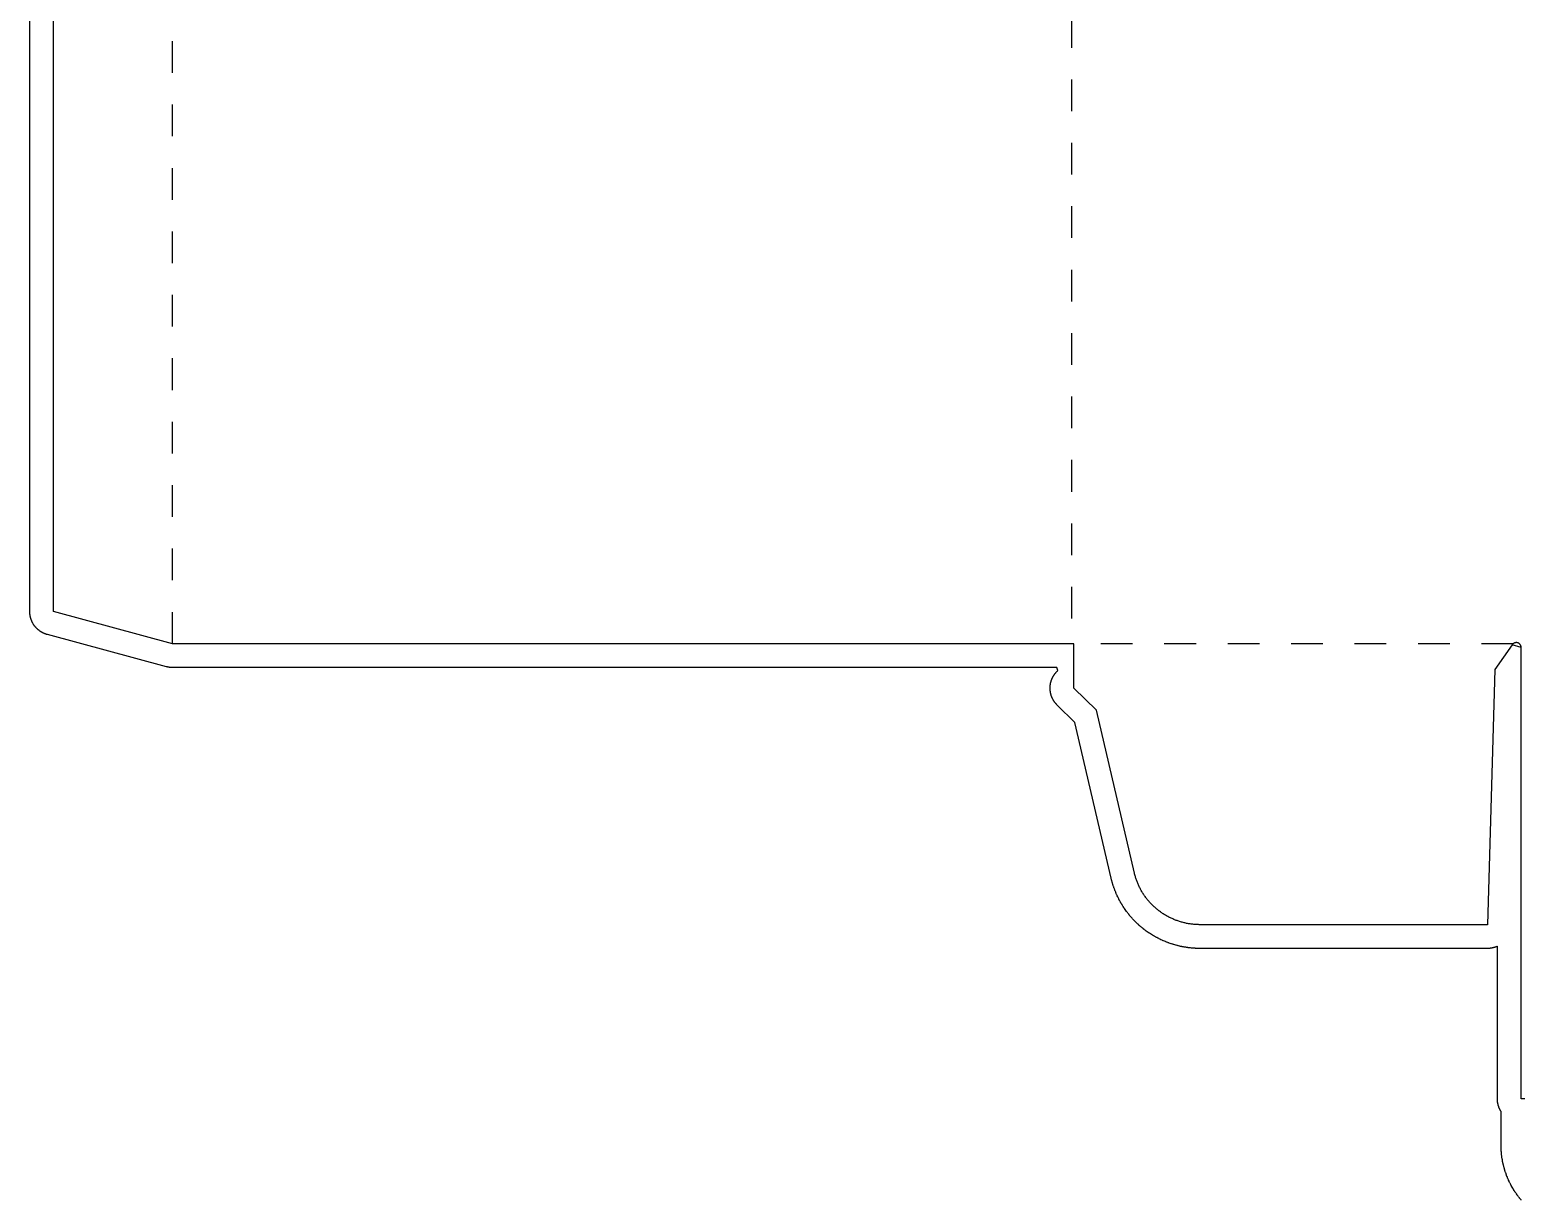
# Model space of a CAD drawing. Extents: x -9 to 1073, y -897 to 0.
# Drawn here: x -9 to 555, y -886 to -443 of the extents above; entities that cross this region are included whole.
import ezdxf

# ---------------------------------------------------------------- set-up
doc = ezdxf.new("R2010")
doc.units = 0
doc.linetypes.add('DASHED', pattern=[24, 12, -12])
for name, color, linetype in [('BLEED', 3, 'CONTINUOUS'), ('CREASE', 5, 'DASHED'), ('CUT', 1, 'CONTINUOUS')]:
    doc.layers.add(name, color=color, linetype=linetype)

msp = doc.modelspace()

# ---------------------------------------------------------------- linework, layer by layer
at = {"layer": 'BLEED'}
for p, q in [((-9, -662.989), (-9, -235.1686)), ((-8.9986, -663.1402), (-9, -662.989)), ((-8.9964, -663.2539), (-8.9986, -663.1402)), ((-8.9921, -663.3677), (-8.9964, -663.2539)), ((-8.9863, -663.4814), (-8.9921, -663.3677)), ((-8.9798, -663.5952), (-8.9863, -663.4814)), ((-8.9712, -663.709), (-8.9798, -663.5952)), ((-8.9611, -663.822), (-8.9712, -663.709)), ((-8.9503, -663.9358), (-8.9611, -663.822)), ((-8.9374, -664.0488), (-8.9503, -663.9358)), ((-8.923, -664.1618), (-8.9374, -664.0488)), ((-8.9078, -664.2742), (-8.923, -664.1618)), ((-8.8906, -664.3872), (-8.9078, -664.2742)), ((-8.8726, -664.4995), (-8.8906, -664.3872)), ((-8.8524, -664.6111), (-8.8726, -664.4995)), ((-8.8315, -664.7234), (-8.8524, -664.6111)), ((-8.8085, -664.835), (-8.8315, -664.7234)), ((-8.7847, -664.9459), (-8.8085, -664.835)), ((-8.7595, -665.0568), (-8.7847, -664.9459)), ((-8.7322, -665.1677), (-8.7595, -665.0568)), ((-8.7041, -665.2778), (-8.7322, -665.1677)), ((-8.6746, -665.388), (-8.7041, -665.2778)), ((-8.6436, -665.4974), (-8.6746, -665.388)), ((-8.6112, -665.6062), (-8.6436, -665.4974)), ((-8.5774, -665.7149), (-8.6112, -665.6062)), ((-8.5421, -665.8236), (-8.5774, -665.7149)), ((-8.5054, -665.9309), (-8.5421, -665.8236)), ((-8.4679, -666.0389), (-8.5054, -665.9309)), ((-8.4283, -666.1454), (-8.4679, -666.0389)), ((-8.388, -666.252), (-8.4283, -666.1454)), ((-8.3455, -666.3578), (-8.388, -666.252)), ((-8.3023, -666.463), (-8.3455, -666.3578)), ((-8.2577, -666.5674), (-8.3023, -666.463)), ((-8.2123, -666.6718), (-8.2577, -666.5674)), ((-8.1648, -666.7754), (-8.2123, -666.6718)), ((-8.1158, -666.8784), (-8.1648, -666.7754)), ((-8.0662, -666.9806), (-8.1158, -666.8784)), ((-8.015, -667.0822), (-8.0662, -666.9806)), ((-7.9625, -667.1837), (-8.015, -667.0822)), ((-7.9092, -667.2838), (-7.9625, -667.1837)), ((-7.8545, -667.3838), (-7.9092, -667.2838)), ((-7.7407, -667.5811), (-7.8545, -667.3838)), ((-7.6817, -667.6783), (-7.7407, -667.5811)), ((-7.6219, -667.7755), (-7.6817, -667.6783)), ((-7.5607, -667.8713), (-7.6219, -667.7755)), ((-7.4981, -667.9663), (-7.5607, -667.8713)), ((-7.4347, -668.0606), (-7.4981, -667.9663)), ((-7.3699, -668.1542), (-7.4347, -668.0606)), ((-7.3044, -668.2471), (-7.3699, -668.1542)), ((-7.2367, -668.3393), (-7.3044, -668.2471)), ((-7.169, -668.4307), (-7.2367, -668.3393)), ((-7.0992, -668.5207), (-7.169, -668.4307)), ((-7.0286, -668.61), (-7.0992, -668.5207)), ((-6.9574, -668.6986), (-7.0286, -668.61)), ((-6.8846, -668.7857), (-6.9574, -668.6986)), ((-6.8105, -668.8728), (-6.8846, -668.7857)), ((-6.7356, -668.9585), (-6.8105, -668.8728)), ((-6.6593, -669.0427), (-6.7356, -668.9585)), ((-6.5822, -669.127), (-6.6593, -669.0427)), ((-6.5045, -669.2098), (-6.5822, -669.127)), ((-6.4253, -669.2911), (-6.5045, -669.2098)), ((-6.3446, -669.3718), (-6.4253, -669.2911)), ((-6.2633, -669.4517), (-6.3446, -669.3718)), ((-6.1812, -669.5302), (-6.2633, -669.4517)), ((-6.0977, -669.6079), (-6.1812, -669.5302)), ((-6.0142, -669.685), (-6.0977, -669.6079)), ((-5.9285, -669.7606), (-6.0142, -669.685)), ((-5.8428, -669.8347), (-5.9285, -669.7606)), ((-5.7557, -669.9082), (-5.8428, -669.8347)), ((-5.6678, -669.9802), (-5.7557, -669.9082)), ((-5.5786, -670.0514), (-5.6678, -669.9802)), ((-5.4886, -670.1213), (-5.5786, -670.0514)), ((-5.3978, -670.1904), (-5.4886, -670.1213)), ((-5.3064, -670.2581), (-5.3978, -670.1904)), ((-5.2142, -670.3243), (-5.3064, -670.2581)), ((-5.1214, -670.3898), (-5.2142, -670.3243)), ((-5.027, -670.4539), (-5.1214, -670.3898)), ((-4.932, -670.5173), (-5.027, -670.4539)), ((-4.8362, -670.5792), (-4.932, -670.5173)), ((-4.7405, -670.6397), (-4.8362, -670.5792)), ((-4.6433, -670.6987), (-4.7405, -670.6397)), ((-4.5454, -670.757), (-4.6433, -670.6987)), ((-4.4467, -670.8139), (-4.5454, -670.757)), ((-4.3474, -670.8694), (-4.4467, -670.8139)), ((-4.2473, -670.9241), (-4.3474, -670.8694)), ((-4.1465, -670.9766), (-4.2473, -670.9241)), ((-4.045, -671.0285), (-4.1465, -670.9766)), ((-3.9434, -671.0789), (-4.045, -671.0285)), ((-3.8405, -671.1286), (-3.9434, -671.0789)), ((-3.7375, -671.1761), (-3.8405, -671.1286)), ((-3.6331, -671.2229), (-3.7375, -671.1761)), ((-3.5287, -671.2682), (-3.6331, -671.2229)), ((-3.4236, -671.3122), (-3.5287, -671.2682)), ((-3.3185, -671.3546), (-3.4236, -671.3122)), ((-3.2119, -671.3964), (-3.3185, -671.3546)), ((-3.1054, -671.436), (-3.2119, -671.3964)), ((-2.9988, -671.4749), (-3.1054, -671.436)), ((-2.8908, -671.5123), (-2.9988, -671.4749)), ((-2.7828, -671.5476), (-2.8908, -671.5123)), ((-2.6748, -671.5822), (-2.7828, -671.5476)), ((-2.5654, -671.6153), (-2.6748, -671.5822)), ((-2.4559, -671.647), (-2.5654, -671.6153)), ((-2.3465, -671.6779), (-2.4559, -671.647)), ((42.6535, -683.8308), (-2.3465, -671.6779)), ((42.7471, -683.8553), (42.6535, -683.8308)), ((42.858, -683.8834), (42.7471, -683.8553)), ((42.9682, -683.9093), (42.858, -683.8834)), ((43.0798, -683.9345), (42.9682, -683.9093)), ((43.1906, -683.9582), (43.0798, -683.9345)), ((43.3022, -683.9806), (43.1906, -683.9582)), ((43.4146, -684.0014), (43.3022, -683.9806)), ((43.5269, -684.0202), (43.4146, -684.0014)), ((43.6392, -684.0382), (43.5269, -684.0202)), ((43.7515, -684.0547), (43.6392, -684.0382)), ((43.8646, -684.0698), (43.7515, -684.0547)), ((43.9776, -684.0835), (43.8646, -684.0698)), ((44.0906, -684.0958), (43.9776, -684.0835)), ((44.2044, -684.1066), (44.0906, -684.0958)), ((44.3174, -684.1159), (44.2044, -684.1066)), ((44.4312, -684.1238), (44.3174, -684.1159)), ((44.545, -684.1303), (44.4312, -684.1238)), ((44.6587, -684.1354), (44.545, -684.1303)), ((44.7725, -684.139), (44.6587, -684.1354)), ((44.8862, -684.1411), (44.7725, -684.139)), ((45, -684.1418), (44.8862, -684.1411)), ((379.548, -684.1418), (45, -684.1418)), ((377.7077, -688.446), (377.7523, -688.3409)), ((377.7523, -688.3409), (377.7984, -688.2372)), ((377.7984, -688.2372), (377.8459, -688.1335)), ((377.8459, -688.1335), (377.8942, -688.0306)), ((377.8942, -688.0306), (377.9446, -687.9283)), ((377.9446, -687.9283), (377.9957, -687.8268)), ((377.9957, -687.8268), (378.0482, -687.7253)), ((378.0482, -687.7253), (378.1015, -687.6252)), ((378.1015, -687.6252), (378.157, -687.5251)), ((378.157, -687.5251), (378.2131, -687.4265)), ((378.2131, -687.4265), (378.2707, -687.3286)), ((378.2707, -687.3286), (378.3298, -687.2306)), ((378.3298, -687.2306), (378.3895, -687.1342)), ((378.3895, -687.1342), (378.4507, -687.0377)), ((378.4507, -687.0377), (378.5134, -686.9426)), ((378.5134, -686.9426), (378.5767, -686.8483)), ((378.5767, -686.8483), (378.6415, -686.7547)), ((378.6415, -686.7547), (378.7078, -686.6618)), ((378.7078, -686.6618), (378.7747, -686.5704)), ((378.7747, -686.5704), (378.8431, -686.479)), ((378.8431, -686.479), (378.9122, -686.389)), ((378.9122, -686.389), (378.9828, -686.2997)), ((378.9828, -686.2997), (379.0548, -686.2111)), ((379.0548, -686.2111), (379.1275, -686.124)), ((379.1275, -686.124), (379.2017, -686.0369)), ((379.2017, -686.0369), (379.2766, -685.9512)), ((379.2766, -685.9512), (379.3529, -685.867)), ((379.3529, -685.867), (379.4299, -685.7834)), ((379.4299, -685.7834), (379.5084, -685.7006)), ((379.5084, -685.7006), (379.5876, -685.6186)), ((379.9339, -685.2845), (379.548, -684.1418)), ((379.5876, -685.6186), (379.6675, -685.5379)), ((379.6675, -685.5379), (379.7489, -685.458)), ((379.7489, -685.458), (379.8317, -685.3795)), ((379.8317, -685.3795), (379.9145, -685.3018)), ((379.9145, -685.3018), (379.9339, -685.2845)), ((377.0078, -691.8818), (377.0093, -691.7681)), ((377.0078, -691.9956), (377.0078, -691.8818)), ((377.01, -692.1094), (377.0078, -691.9956)), ((377.0093, -691.7681), (377.0122, -691.6543)), ((377.0129, -692.2231), (377.01, -692.1094)), ((377.0122, -691.6543), (377.0158, -691.5406)), ((377.0172, -692.3369), (377.0129, -692.2231)), ((377.0158, -691.5406), (377.0215, -691.4268)), ((377.023, -692.4506), (377.0172, -692.3369)), ((377.0215, -691.4268), (377.0287, -691.313)), ((377.0302, -692.5644), (377.023, -692.4506)), ((377.0287, -691.313), (377.0374, -691.1993)), ((377.0395, -692.6774), (377.0302, -692.5644)), ((377.0374, -691.1993), (377.0474, -691.0862)), ((377.0496, -692.7912), (377.0395, -692.6774)), ((377.0474, -691.0862), (377.0582, -690.9725)), ((377.0611, -692.9042), (377.0496, -692.7912)), ((377.0582, -690.9725), (377.0712, -690.8594)), ((377.0741, -693.0173), (377.0611, -692.9042)), ((377.0712, -690.8594), (377.0856, -690.7464)), ((377.0885, -693.1303), (377.0741, -693.0173)), ((377.0856, -690.7464), (377.1007, -690.6341)), ((377.105, -693.2434), (377.0885, -693.1303)), ((377.1007, -690.6341), (377.118, -690.521)), ((377.1223, -693.3557), (377.105, -693.2434)), ((377.118, -690.521), (377.1367, -690.4087)), ((377.141, -693.468), (377.1223, -693.3557)), ((377.1367, -690.4087), (377.1562, -690.2971)), ((377.1612, -693.5796), (377.141, -693.468)), ((377.1562, -690.2971), (377.1778, -690.1848)), ((377.1828, -693.6919), (377.1612, -693.5796)), ((377.1778, -690.1848), (377.2008, -690.0739)), ((377.2058, -693.8028), (377.1828, -693.6919)), ((377.2008, -690.0739), (377.2246, -689.9623)), ((377.2303, -693.9144), (377.2058, -693.8028)), ((377.2246, -689.9623), (377.2505, -689.8514)), ((377.2562, -694.0253), (377.2303, -693.9144)), ((377.2505, -689.8514), (377.2771, -689.7406)), ((377.2771, -689.7406), (377.3052, -689.6304)), ((377.3052, -689.6304), (377.3354, -689.521)), ((377.3354, -689.521), (377.3664, -689.4108)), ((377.3664, -689.4108), (377.3988, -689.3021)), ((377.3988, -689.3021), (377.4326, -689.1934)), ((377.4326, -689.1934), (377.4679, -689.0854)), ((377.4679, -689.0854), (377.5046, -688.9774)), ((377.5046, -688.9774), (377.5428, -688.8701)), ((377.5428, -688.8701), (377.5817, -688.7628)), ((377.5817, -688.7628), (377.6227, -688.657)), ((377.6227, -688.657), (377.6645, -688.5511)), ((377.6645, -688.5511), (377.7077, -688.446)), ((377.2836, -694.1354), (377.2562, -694.0253)), ((377.3124, -694.2456), (377.2836, -694.1354)), ((377.3419, -694.3558), (377.3124, -694.2456)), ((377.3736, -694.4652), (377.3419, -694.3558)), ((377.406, -694.5739), (377.3736, -694.4652)), ((377.4406, -694.6826), (377.406, -694.5739)), ((377.4758, -694.7906), (377.4406, -694.6826)), ((377.5133, -694.8986), (377.4758, -694.7906)), ((377.5514, -695.0059), (377.5133, -694.8986)), ((377.591, -695.1125), (377.5514, -695.0059)), ((377.6321, -695.219), (377.591, -695.1125)), ((377.6746, -695.3242), (377.6321, -695.219)), ((377.7178, -695.4293), (377.6746, -695.3242)), ((377.7631, -695.5344), (377.7178, -695.4293)), ((377.8092, -695.6381), (377.7631, -695.5344)), ((377.8567, -695.7418), (377.8092, -695.6381)), ((377.9057, -695.844), (377.8567, -695.7418)), ((377.9561, -695.9462), (377.9057, -695.844)), ((378.0072, -696.0478), (377.9561, -695.9462)), ((378.0605, -696.1486), (378.0072, -696.0478)), ((378.1145, -696.2494), (378.0605, -696.1486)), ((378.1692, -696.3487), (378.1145, -696.2494)), ((378.2261, -696.4474), (378.1692, -696.3487)), ((378.2837, -696.5453), (378.2261, -696.4474)), ((378.3427, -696.6425), (378.2837, -696.5453)), ((378.4032, -696.7397), (378.3427, -696.6425)), ((378.4644, -696.8354), (378.4032, -696.7397)), ((378.5278, -696.9305), (378.4644, -696.8354)), ((378.5911, -697.0241), (378.5278, -696.9305)), ((378.6566, -697.1177), (378.5911, -697.0241)), ((378.7229, -697.2106), (378.6566, -697.1177)), ((378.7898, -697.302), (378.7229, -697.2106)), ((378.859, -697.3927), (378.7898, -697.302)), ((378.9281, -697.4827), (378.859, -697.3927)), ((378.9994, -697.572), (378.9281, -697.4827)), ((379.0714, -697.6606), (378.9994, -697.572)), ((379.1441, -697.7477), (379.0714, -697.6606)), ((379.2182, -697.8341), (379.1441, -697.7477)), ((379.2938, -697.919), (379.2182, -697.8341)), ((379.3702, -698.004), (379.2938, -697.919)), ((379.4479, -698.0875), (379.3702, -698.004)), ((379.5257, -698.1696), (379.4479, -698.0875)), ((379.6056, -698.251), (379.5257, -698.1696)), ((379.6862, -698.3316), (379.6056, -698.251)), ((386.3405, -704.8987), (379.6862, -698.3316)), ((400.1407, -763.8854), (386.3405, -704.8987)), ((400.1494, -763.9236), (400.1407, -763.8854)), ((400.1753, -764.0345), (400.1494, -763.9236)), ((400.2545, -764.3635), (400.1753, -764.0345)), ((400.2883, -764.4989), (400.2545, -764.3635)), ((400.3726, -764.8265), (400.2883, -764.4989)), ((400.397, -764.9208), (400.3726, -764.8265)), ((400.4849, -765.2477), (400.397, -764.9208)), ((400.5209, -765.3766), (400.4849, -765.2477)), ((400.6138, -765.7027), (400.5209, -765.3766)), ((400.6476, -765.8194), (400.6138, -765.7027)), ((400.7448, -766.1441), (400.6476, -765.8194)), ((400.7822, -766.265), (400.7448, -766.1441)), ((400.8838, -766.5876), (400.7822, -766.265)), ((400.919, -766.697), (400.8838, -766.5876)), ((401.0249, -767.0189), (400.919, -766.697)), ((401.063, -767.1334), (401.0249, -767.0189)), ((401.1732, -767.4538), (401.063, -767.1334)), ((401.2193, -767.5848), (401.1732, -767.4538)), ((401.3345, -767.9038), (401.2193, -767.5848)), ((401.3705, -768.0002), (401.3345, -767.9038)), ((401.4893, -768.3178), (401.3705, -768.0002)), ((401.5346, -768.4373), (401.4893, -768.3178)), ((401.6578, -768.7526), (401.5346, -768.4373)), ((401.7089, -768.8815), (401.6578, -768.7526)), ((401.837, -769.1954), (401.7089, -768.8815)), ((401.8766, -769.2905), (401.837, -769.1954)), ((402.0084, -769.603), (401.8766, -769.2905)), ((402.0588, -769.7203), (402.0084, -769.603)), ((402.1949, -770.0306), (402.0588, -769.7203)), ((402.2438, -770.1408), (402.1949, -770.0306)), ((402.3842, -770.4497), (402.2438, -770.1408)), ((402.4382, -770.5656), (402.3842, -770.4497)), ((402.583, -770.8723), (402.4382, -770.5656)), ((402.6276, -770.9652), (402.583, -770.8723)), ((402.7759, -771.2705), (402.6276, -770.9652)), ((402.8364, -771.3929), (402.7759, -771.2705)), ((402.989, -771.6953), (402.8364, -771.3929)), ((403.0438, -771.8011), (402.989, -771.6953)), ((403.2007, -772.1021), (403.0438, -771.8011)), ((403.2605, -772.2151), (403.2007, -772.1021)), ((403.4218, -772.5139), (403.2605, -772.2151)), ((403.475, -772.6118), (403.4218, -772.5139)), ((403.6399, -772.9085), (403.475, -772.6118)), ((403.7076, -773.028), (403.6399, -772.9085)), ((403.8768, -773.3218), (403.7076, -773.028)), ((403.9366, -773.424), (403.8768, -773.3218)), ((404.1101, -773.7163), (403.9366, -773.424)), ((404.1727, -773.82), (404.1101, -773.7163)), ((404.3498, -774.1094), (404.1727, -773.82)), ((404.4031, -774.1951), (404.3498, -774.1094)), ((404.5838, -774.4831), (404.4031, -774.1951)), ((404.663, -774.6077), (404.5838, -774.4831)), ((404.8481, -774.8921), (404.663, -774.6077)), ((404.9035, -774.9763), (404.8481, -774.8921)), ((405.0922, -775.2593), (404.9035, -774.9763)), ((405.167, -775.3687), (405.0922, -775.2593)), ((405.3593, -775.6481), (405.167, -775.3687)), ((405.4255, -775.7431), (405.3593, -775.6481)), ((405.6221, -776.021), (405.4255, -775.7431)), ((405.6991, -776.129), (405.6221, -776.021)), ((405.8993, -776.4034), (405.6991, -776.129)), ((405.9655, -776.4926), (405.8993, -776.4034)), ((406.1693, -776.7648), (405.9655, -776.4926)), ((406.2521, -776.8735), (406.1693, -776.7648)), ((406.4602, -777.1428), (406.2521, -776.8735)), ((406.5264, -777.227), (406.4602, -777.1428)), ((406.7374, -777.4934), (406.5264, -777.227)), ((406.8137, -777.5885), (406.7374, -777.4934)), ((407.0282, -777.852), (406.8137, -777.5885)), ((407.1074, -777.9485), (407.0282, -777.852)), ((407.3263, -778.2098), (407.1074, -777.9485)), ((407.4034, -778.3006), (407.3263, -778.2098)), ((407.6251, -778.5583), (407.4034, -778.3006)), ((407.7058, -778.6505), (407.6251, -778.5583)), ((407.9311, -778.9054), (407.7058, -778.6505)), ((408.0118, -778.9961), (407.9311, -778.9054)), ((408.2407, -779.2481), (408.0118, -778.9961)), ((408.3142, -779.3273), (408.2407, -779.2481)), ((408.546, -779.5764), (408.3142, -779.3273)), ((408.6475, -779.6837), (408.546, -779.5764)), ((408.8837, -779.9292), (408.6475, -779.6837)), ((408.9492, -779.9969), (408.8837, -779.9292)), ((409.1875, -780.2395), (408.9492, -779.9969)), ((409.2919, -780.3446), (409.1875, -780.2395)), ((409.5346, -780.5837), (409.2919, -780.3446)), ((409.6123, -780.6586), (409.5346, -780.5837)), ((409.8578, -780.8947), (409.6123, -780.6586)), ((409.9356, -780.9689), (409.8578, -780.8947)), ((410.184, -781.2022), (409.9356, -780.9689)), ((410.2826, -781.2929), (410.184, -781.2022)), ((410.5346, -781.5226), (410.2826, -781.2929)), ((410.6246, -781.6039), (410.5346, -781.5226)), ((410.8795, -781.83), (410.6246, -781.6039)), ((410.9602, -781.9013), (410.8795, -781.83)), ((411.2179, -782.1245), (410.9602, -781.9013)), ((411.331, -782.2202), (411.2179, -782.1245)), ((411.5923, -782.4391), (411.331, -782.2202)), ((411.6658, -782.4996), (411.5923, -782.4391)), ((411.9293, -782.7156), (411.6658, -782.4996)), ((412.033, -782.7998), (411.9293, -782.7156)), ((412.3001, -783.0122), (412.033, -782.7998)), ((412.3958, -783.0871), (412.3001, -783.0122)), ((412.6658, -783.2959), (412.3958, -783.0871)), ((412.7537, -783.3629), (412.6658, -783.2959)), ((413.0258, -783.5681), (412.7537, -783.3629)), ((413.1324, -783.6473), (413.0258, -783.5681)), ((413.4082, -783.8489), (413.1324, -783.6473)), ((413.4974, -783.9137), (413.4082, -783.8489)), ((413.7754, -784.1117), (413.4974, -783.9137)), ((413.8747, -784.1808), (413.7754, -784.1117)), ((414.1555, -784.3752), (413.8747, -784.1808)), ((414.247, -784.4378), (414.1555, -784.3752)), ((414.5299, -784.6286), (414.247, -784.4378)), ((414.6523, -784.71), (414.5299, -784.6286)), ((414.9389, -784.8965), (414.6523, -784.71)), ((415.0231, -784.9505), (414.9389, -784.8965)), ((415.3111, -785.1334), (415.0231, -784.9505)), ((415.4134, -785.1974), (415.3111, -785.1334)), ((415.7042, -785.3767), (415.4134, -785.1974)), ((415.8216, -785.448), (415.7042, -785.3767)), ((416.1154, -785.623), (415.8216, -785.448)), ((416.2025, -785.6741), (416.1154, -785.623)), ((416.4977, -785.8454), (416.2025, -785.6741)), ((416.6158, -785.9131), (416.4977, -785.8454)), ((416.9138, -786.0802), (416.6158, -785.9131)), ((417.011, -786.1334), (416.9138, -786.0802)), ((417.3113, -786.2969), (417.011, -786.1334)), ((417.4085, -786.3487), (417.3113, -786.2969)), ((417.7109, -786.5086), (417.4085, -786.3487)), ((417.8383, -786.5748), (417.7109, -786.5086)), ((418.1429, -786.7296), (417.8383, -786.5748)), ((418.2415, -786.7793), (418.1429, -786.7296)), ((418.5482, -786.9305), (418.2415, -786.7793)), ((418.6476, -786.978), (418.5482, -786.9305)), ((418.9565, -787.1256), (418.6476, -786.978)), ((419.0638, -787.1767), (418.9565, -787.1256)), ((419.3741, -787.32), (419.0638, -787.1767)), ((419.49, -787.3726), (419.3741, -787.32)), ((419.8025, -787.5115), (419.49, -787.3726)), ((419.9184, -787.5619), (419.8025, -787.5115)), ((420.233, -787.6966), (419.9184, -787.5619)), ((420.3274, -787.7362), (420.233, -787.6966)), ((420.6434, -787.8672), (420.3274, -787.7362)), ((420.7766, -787.9212), (420.6434, -787.8672)), ((421.0949, -788.0472), (420.7766, -787.9212)), ((421.1899, -788.0846), (421.0949, -788.0472)), ((421.5096, -788.207), (421.1899, -788.0846)), ((421.6219, -788.2488), (421.5096, -788.207)), ((421.943, -788.3669), (421.6219, -788.2488)), ((422.0618, -788.4094), (421.943, -788.3669)), ((422.3851, -788.5231), (422.0618, -788.4094)), ((422.4924, -788.5606), (422.3851, -788.5231)), ((422.8164, -788.67), (422.4924, -788.5606)), ((422.9359, -788.7089), (422.8164, -788.67)), ((423.2621, -788.814), (422.9359, -788.7089)), ((423.3931, -788.8558), (423.2621, -788.814)), ((423.7207, -788.9558), (423.3931, -788.8558)), ((423.8129, -788.9832), (423.7207, -788.9558)), ((424.1412, -789.0797), (423.8129, -788.9832)), ((424.2557, -789.1128), (424.1412, -789.0797)), ((424.5854, -789.205), (424.2557, -789.1128)), ((424.7014, -789.2359), (424.5854, -789.205)), ((425.0326, -789.3238), (424.7014, -789.2359)), ((425.1478, -789.354), (425.0326, -789.3238)), ((425.4804, -789.4375), (425.1478, -789.354)), ((425.61, -789.4685), (425.4804, -789.4375)), ((425.9434, -789.547), (425.61, -789.4685)), ((426.055, -789.5729), (425.9434, -789.547)), ((426.389, -789.647), (426.055, -789.5729)), ((426.4877, -789.6679), (426.389, -789.647)), ((426.8232, -789.7385), (426.4877, -789.6679)), ((426.9535, -789.7651), (426.8232, -789.7385)), ((427.2898, -789.8306), (426.9535, -789.7651)), ((427.4244, -789.8558), (427.2898, -789.8306)), ((427.7621, -789.9163), (427.4244, -789.8558)), ((427.8542, -789.9322), (427.7621, -789.9163)), ((545.4799, -789.9264), (545.3719, -789.9638)), ((545.5872, -789.8882), (545.4799, -789.9264)), ((545.6938, -789.8479), (545.5872, -789.8882)), ((545.7996, -789.8069), (545.6938, -789.8479)), ((545.9054, -789.7644), (545.7996, -789.8069)), ((546.0098, -789.7205), (545.9054, -789.7644)), ((546.1142, -789.6751), (546.0098, -789.7205)), ((546.2186, -789.6283), (546.1142, -789.6751)), ((546.2359, -789.6204), (546.2186, -789.6283)), ((546.2359, -847.3464), (546.2359, -789.6204)), ((428.1919, -789.989), (427.8542, -789.9322)), ((428.3266, -790.0106), (428.1919, -789.989)), ((428.6657, -790.0625), (428.3266, -790.0106)), ((428.7766, -790.079), (428.6657, -790.0625)), ((429.1157, -790.1266), (428.7766, -790.079)), ((429.2323, -790.1424), (429.1157, -790.1266)), ((429.5729, -790.1856), (429.2323, -790.1424)), ((429.6845, -790.1986), (429.5729, -790.1856)), ((430.025, -790.2374), (429.6845, -790.1986)), ((430.1561, -790.2518), (430.025, -790.2374)), ((430.4966, -790.2857), (430.1561, -790.2518)), ((430.6126, -790.2965), (430.4966, -790.2857)), ((430.9546, -790.326), (430.6126, -790.2965)), ((431.0669, -790.3346), (430.9546, -790.326)), ((431.4089, -790.3598), (431.0669, -790.3346)), ((431.5406, -790.3685), (431.4089, -790.3598)), ((431.8826, -790.3886), (431.5406, -790.3685)), ((431.9971, -790.3951), (431.8826, -790.3886)), ((432.3398, -790.411), (431.9971, -790.3951)), ((432.4529, -790.4153), (432.3398, -790.411)), ((432.7956, -790.4268), (432.4529, -790.4153)), ((432.9281, -790.4304), (432.7956, -790.4268)), ((433.2708, -790.4369), (432.9281, -790.4304)), ((433.3651, -790.4383), (433.2708, -790.4369)), ((433.7078, -790.4412), (433.3651, -790.4383)), ((542.4804, -790.4412), (433.7078, -790.4412)), ((542.5783, -790.4405), (542.4804, -790.4412)), ((542.6921, -790.439), (542.5783, -790.4405)), ((542.8058, -790.4354), (542.6921, -790.439)), ((542.9196, -790.4304), (542.8058, -790.4354)), ((543.0334, -790.4239), (542.9196, -790.4304)), ((543.1471, -790.4167), (543.0334, -790.4239)), ((543.2602, -790.4074), (543.1471, -790.4167)), ((543.3739, -790.3966), (543.2602, -790.4074)), ((543.487, -790.385), (543.3739, -790.3966)), ((543.6, -790.3714), (543.487, -790.385)), ((543.713, -790.3562), (543.6, -790.3714)), ((543.8254, -790.3404), (543.713, -790.3562)), ((543.9384, -790.3224), (543.8254, -790.3404)), ((544.05, -790.303), (543.9384, -790.3224)), ((544.1623, -790.2828), (544.05, -790.303)), ((544.2739, -790.2605), (544.1623, -790.2828)), ((544.3855, -790.2374), (544.2739, -790.2605)), ((544.4964, -790.2122), (544.3855, -790.2374)), ((544.6073, -790.1863), (544.4964, -790.2122)), ((544.7174, -790.159), (544.6073, -790.1863)), ((544.8276, -790.1294), (544.7174, -790.159)), ((544.9378, -790.0992), (544.8276, -790.1294)), ((545.0465, -790.0675), (544.9378, -790.0992)), ((545.1559, -790.0344), (545.0465, -790.0675)), ((545.2639, -789.9998), (545.1559, -790.0344)), ((545.3719, -789.9638), (545.2639, -789.9998)), ((546.2366, -847.481), (546.2359, -847.3464)), ((546.2395, -847.5948), (546.2366, -847.481)), ((546.2431, -847.7086), (546.2395, -847.5948)), ((546.2482, -847.8223), (546.2431, -847.7086)), ((546.2554, -847.9361), (546.2482, -847.8223)), ((546.2633, -848.0491), (546.2554, -847.9361)), ((546.2734, -848.1629), (546.2633, -848.0491)), ((546.2842, -848.2759), (546.2734, -848.1629)), ((546.2964, -848.3897), (546.2842, -848.2759)), ((546.3108, -848.502), (546.2964, -848.3897)), ((546.3259, -848.615), (546.3108, -848.502)), ((546.3425, -848.7281), (546.3259, -848.615)), ((546.3605, -848.8404), (546.3425, -848.7281)), ((546.3806, -848.952), (546.3605, -848.8404)), ((546.4015, -849.0643), (546.3806, -848.952)), ((546.4238, -849.1759), (546.4015, -849.0643)), ((546.4476, -849.2868), (546.4238, -849.1759)), ((546.4728, -849.3984), (546.4476, -849.2868)), ((546.4994, -849.5086), (546.4728, -849.3984)), ((546.5275, -849.6194), (546.4994, -849.5086)), ((546.557, -849.7289), (546.5275, -849.6194)), ((546.588, -849.8383), (546.557, -849.7289)), ((546.6204, -849.9478), (546.588, -849.8383)), ((546.6535, -850.0565), (546.6204, -849.9478)), ((546.6888, -850.1652), (546.6535, -850.0565)), ((546.7248, -850.2732), (546.6888, -850.1652)), ((546.763, -850.3805), (546.7248, -850.2732)), ((546.8018, -850.487), (546.763, -850.3805)), ((546.8422, -850.5936), (546.8018, -850.487)), ((546.8839, -850.6994), (546.8422, -850.5936)), ((546.9271, -850.8046), (546.8839, -850.6994)), ((546.971, -850.9097), (546.9271, -850.8046)), ((547.0171, -851.0141), (546.971, -850.9097)), ((547.0639, -851.1178), (547.0171, -851.0141)), ((547.1122, -851.2207), (547.0639, -851.1178)), ((547.1618, -851.323), (547.1122, -851.2207)), ((547.213, -851.4252), (547.1618, -851.323)), ((547.2655, -851.526), (547.213, -851.4252)), ((547.3188, -851.6268), (547.2655, -851.526)), ((547.3735, -851.7262), (547.3188, -851.6268)), ((547.4297, -851.8255), (547.3735, -851.7262)), ((547.4873, -851.9242), (547.4297, -851.8255)), ((547.5456, -852.0214), (547.4873, -851.9242)), ((547.6054, -852.1186), (547.5456, -852.0214)), ((547.6536, -852.1949), (547.6054, -852.1186)), ((547.6536, -865.1354), (547.6536, -852.1949)), ((547.6565, -865.4918), (547.6536, -865.1354)), ((547.6586, -865.6193), (547.6565, -865.4918)), ((547.6666, -865.9757), (547.6586, -865.6193)), ((547.6716, -866.1398), (547.6666, -865.9757)), ((547.686, -866.4955), (547.6716, -866.1398)), ((547.6925, -866.6222), (547.686, -866.4955)), ((547.7119, -866.9779), (547.6925, -866.6222)), ((547.7206, -867.1226), (547.7119, -866.9779)), ((547.7458, -867.4783), (547.7206, -867.1226)), ((547.7573, -867.6259), (547.7458, -867.4783)), ((547.7882, -867.9802), (547.7573, -867.6259)), ((547.8005, -868.1047), (547.7882, -867.9802)), ((547.8365, -868.4597), (547.8005, -868.1047)), ((547.8523, -868.6073), (547.8365, -868.4597)), ((547.8941, -868.9608), (547.8523, -868.6073)), ((547.9128, -869.107), (547.8941, -868.9608)), ((547.9603, -869.4598), (547.9128, -869.107)), ((547.9812, -869.6045), (547.9603, -869.4598)), ((548.0345, -869.9566), (547.9812, -869.6045)), ((548.0546, -870.084), (548.0345, -869.9566)), ((548.113, -870.4354), (548.0546, -870.084)), ((548.1382, -870.5794), (548.113, -870.4354)), ((548.2022, -870.93), (548.1382, -870.5794)), ((548.2267, -871.0596), (548.2022, -870.93)), ((548.2958, -871.4088), (548.2267, -871.0596)), ((548.3254, -871.5521), (548.2958, -871.4088)), ((548.4002, -871.9006), (548.3254, -871.5521)), ((548.4326, -872.0467), (548.4002, -871.9006)), ((548.5133, -872.3938), (548.4326, -872.0467)), ((548.5442, -872.5226), (548.5133, -872.3938)), ((548.6299, -872.8682), (548.5442, -872.5226)), ((548.6674, -873.0137), (548.6299, -872.8682)), ((548.7588, -873.3578), (548.6674, -873.0137)), ((548.7984, -873.5026), (548.7588, -873.3578)), ((548.8956, -873.8453), (548.7984, -873.5026)), ((548.928, -873.9554), (548.8956, -873.8453)), ((549.0295, -874.2967), (548.928, -873.9554)), ((549.0734, -874.44), (549.0295, -874.2967)), ((549.1807, -874.7798), (549.0734, -874.44)), ((549.2268, -874.9217), (549.1807, -874.7798)), ((549.3398, -875.2601), (549.2268, -874.9217)), ((549.3866, -875.3969), (549.3398, -875.2601)), ((549.5047, -875.7324), (549.3866, -875.3969)), ((549.5494, -875.8562), (549.5047, -875.7324)), ((549.6725, -876.1903), (549.5494, -875.8562)), ((549.725, -876.33), (549.6725, -876.1903)), ((549.8539, -876.6626), (549.725, -876.33)), ((549.9014, -876.7822), (549.8539, -876.6626)), ((550.0346, -877.1119), (549.9014, -876.7822)), ((550.0915, -877.2487), (550.0346, -877.1119)), ((550.2305, -877.577), (550.0915, -877.2487)), ((550.2881, -877.711), (550.2305, -877.577)), ((550.4321, -878.0364), (550.2881, -877.711)), ((550.4861, -878.1559), (550.4321, -878.0364)), ((550.6351, -878.4799), (550.4861, -878.1559)), ((550.7042, -878.6268), (550.6351, -878.4799)), ((550.859, -878.9479), (550.7042, -878.6268)), ((550.9166, -879.0646), (550.859, -878.9479)), ((551.0758, -879.3828), (550.9166, -879.0646)), ((551.1384, -879.5059), (551.0758, -879.3828)), ((551.3026, -879.822), (551.1384, -879.5059)), ((551.3674, -879.9444), (551.3026, -879.822)), ((551.5366, -880.2583), (551.3674, -879.9444)), ((551.6114, -880.3944), (551.5366, -880.2583)), ((551.7857, -880.7047), (551.6114, -880.3944)), ((551.8454, -880.8106), (551.7857, -880.7047)), ((552.024, -881.1187), (551.8454, -880.8106)), ((552.0989, -881.2447), (552.024, -881.1187)), ((552.2825, -881.55), (552.0989, -881.2447)), ((552.3588, -881.6753), (552.2825, -881.55)), ((552.5474, -881.9777), (552.3588, -881.6753)), ((552.623, -882.0965), (552.5474, -881.9777)), ((552.816, -882.3953), (552.623, -882.0965)), ((552.8909, -882.5098), (552.816, -882.3953)), ((553.0889, -882.8064), (552.8909, -882.5098)), ((553.1688, -882.923), (553.0889, -882.8064)), ((553.3711, -883.2161), (553.1688, -882.923)), ((553.4611, -883.3442), (553.3711, -883.2161)), ((553.6685, -883.6337), (553.4611, -883.3442)), ((553.7455, -883.7395), (553.6685, -883.6337)), ((553.9572, -884.0261), (553.7455, -883.7395)), ((554.0357, -884.1305), (553.9572, -884.0261)), ((554.2517, -884.4142), (554.0357, -884.1305)), ((554.3539, -884.5466), (554.2517, -884.4142)), ((554.575, -884.826), (554.3539, -884.5466)), ((554.6484, -884.9167), (554.575, -884.826)), ((554.873, -885.1932), (554.6484, -884.9167)), ((554.971, -885.312), (554.873, -885.1932)), ((555.1999, -885.5842), (554.971, -885.312)), ((555.2842, -885.6835), (555.1999, -885.5842))]:
    msp.add_line(p, q, dxfattribs=at)
at = {"layer": 'CREASE'}
for p, q in [((45, -675.1417), (45, -223.0157)), ((385.1575, -221.5984), (385.1575, -675.1417)), ((552.2164, -675.1417), (386.0079, -675.1417))]:
    msp.add_line(p, q, dxfattribs=at)
at = {"layer": 'CUT'}
for p, q in [((0, -662.989), (0, -235.1686)), ((45, -675.1418), (0, -662.989)), ((0, -662.989), (0, -662.989)), ((386.0078, -675.1418), (45, -675.1418)), ((45, -675.1418), (45, -675.1418)), ((386.0078, -691.9258), (386.0078, -675.1418)), ((386.0078, -675.1418), (386.0078, -675.1418)), ((551.875, -675.5105), (545.315, -684.9324)), ((551.8778, -675.5069), (551.875, -675.5105)), ((555.2359, -676.5401), (551.875, -675.5105)), ((551.8807, -675.5026), (551.8778, -675.5069)), ((551.8836, -675.4982), (551.8807, -675.5026)), ((551.8865, -675.4939), (551.8836, -675.4982)), ((551.8894, -675.4903), (551.8865, -675.4939)), ((551.8922, -675.486), (551.8894, -675.4903)), ((551.8958, -675.4817), (551.8922, -675.486)), ((551.8987, -675.4781), (551.8958, -675.4817)), ((551.9016, -675.4738), (551.8987, -675.4781)), ((551.9045, -675.4694), (551.9016, -675.4738)), ((551.9074, -675.4658), (551.9045, -675.4694)), ((551.9102, -675.4615), (551.9074, -675.4658)), ((551.9138, -675.4579), (551.9102, -675.4615)), ((551.9167, -675.4536), (551.9138, -675.4579)), ((551.9196, -675.4493), (551.9167, -675.4536)), ((551.9225, -675.4457), (551.9196, -675.4493)), ((551.9254, -675.4414), (551.9225, -675.4457)), ((551.929, -675.4378), (551.9254, -675.4414)), ((551.9318, -675.4334), (551.929, -675.4378)), ((551.9347, -675.4298), (551.9318, -675.4334)), ((551.9383, -675.4255), (551.9347, -675.4298)), ((551.9412, -675.4219), (551.9383, -675.4255)), ((551.9441, -675.4176), (551.9412, -675.4219)), ((551.9477, -675.414), (551.9441, -675.4176)), ((551.9506, -675.4097), (551.9477, -675.414)), ((551.9534, -675.4061), (551.9506, -675.4097)), ((551.957, -675.4025), (551.9534, -675.4061)), ((551.9599, -675.3982), (551.957, -675.4025)), ((551.9635, -675.3946), (551.9599, -675.3982)), ((551.9664, -675.3902), (551.9635, -675.3946)), ((551.97, -675.3866), (551.9664, -675.3902)), ((551.9729, -675.383), (551.97, -675.3866)), ((551.9765, -675.3787), (551.9729, -675.383)), ((551.9794, -675.3751), (551.9765, -675.3787)), ((551.983, -675.3708), (551.9794, -675.3751)), ((551.9858, -675.3672), (551.983, -675.3708)), ((551.9894, -675.3636), (551.9858, -675.3672)), ((551.9923, -675.36), (551.9894, -675.3636)), ((551.9959, -675.3557), (551.9923, -675.36)), ((551.9988, -675.3521), (551.9959, -675.3557)), ((552.0024, -675.3485), (551.9988, -675.3521)), ((552.006, -675.3442), (552.0024, -675.3485)), ((552.0089, -675.3406), (552.006, -675.3442)), ((552.0125, -675.337), (552.0089, -675.3406)), ((552.0161, -675.3334), (552.0125, -675.337)), ((552.019, -675.3298), (552.0161, -675.3334)), ((552.0226, -675.3254), (552.019, -675.3298)), ((552.0262, -675.3218), (552.0226, -675.3254)), ((552.0298, -675.3182), (552.0262, -675.3218)), ((552.0326, -675.3146), (552.0298, -675.3182)), ((552.0362, -675.311), (552.0326, -675.3146)), ((552.0398, -675.3074), (552.0362, -675.311)), ((552.0434, -675.3038), (552.0398, -675.3074)), ((552.0463, -675.2995), (552.0434, -675.3038)), ((552.0499, -675.2959), (552.0463, -675.2995)), ((552.0535, -675.2923), (552.0499, -675.2959)), ((552.0571, -675.2887), (552.0535, -675.2923)), ((552.0607, -675.2851), (552.0571, -675.2887)), ((552.0643, -675.2815), (552.0607, -675.2851)), ((552.0679, -675.2779), (552.0643, -675.2815)), ((552.0708, -675.2743), (552.0679, -675.2779)), ((552.0744, -675.2707), (552.0708, -675.2743)), ((552.078, -675.2671), (552.0744, -675.2707)), ((552.0816, -675.2635), (552.078, -675.2671)), ((552.0852, -675.2599), (552.0816, -675.2635)), ((552.0888, -675.2563), (552.0852, -675.2599)), ((552.0924, -675.2527), (552.0888, -675.2563)), ((552.096, -675.2498), (552.0924, -675.2527)), ((552.0996, -675.2462), (552.096, -675.2498)), ((552.1032, -675.2426), (552.0996, -675.2462)), ((552.1068, -675.239), (552.1032, -675.2426)), ((552.1104, -675.2354), (552.1068, -675.239)), ((552.114, -675.2318), (552.1104, -675.2354)), ((552.1176, -675.2282), (552.114, -675.2318)), ((552.1219, -675.2254), (552.1176, -675.2282)), ((552.1255, -675.2218), (552.1219, -675.2254)), ((552.1291, -675.2182), (552.1255, -675.2218)), ((552.1327, -675.2146), (552.1291, -675.2182)), ((552.1363, -675.211), (552.1327, -675.2146)), ((552.1399, -675.2081), (552.1363, -675.211)), ((552.1435, -675.2045), (552.1399, -675.2081)), ((552.1478, -675.2009), (552.1435, -675.2045)), ((552.1514, -675.198), (552.1478, -675.2009)), ((552.155, -675.1944), (552.1514, -675.198)), ((552.1586, -675.1908), (552.155, -675.1944)), ((552.1622, -675.1879), (552.1586, -675.1908)), ((552.1666, -675.1843), (552.1622, -675.1879)), ((552.1702, -675.1807), (552.1666, -675.1843)), ((552.1738, -675.1778), (552.1702, -675.1807)), ((552.1781, -675.1742), (552.1738, -675.1778)), ((552.1817, -675.1706), (552.1781, -675.1742)), ((552.1853, -675.1678), (552.1817, -675.1706)), ((552.1896, -675.1642), (552.1853, -675.1678)), ((552.1932, -675.1613), (552.1896, -675.1642)), ((552.1968, -675.1577), (552.1932, -675.1613)), ((552.2011, -675.1548), (552.1968, -675.1577)), ((552.2047, -675.1512), (552.2011, -675.1548)), ((552.2083, -675.1483), (552.2047, -675.1512)), ((552.2126, -675.1447), (552.2083, -675.1483)), ((552.2162, -675.1418), (552.2126, -675.1447)), ((552.2486, -675.1152), (552.2162, -675.1418)), ((552.2162, -675.1418), (552.2162, -675.1418)), ((552.2818, -675.09), (552.2486, -675.1152)), ((552.3156, -675.0648), (552.2818, -675.09)), ((552.3494, -675.041), (552.3156, -675.0648)), ((552.384, -675.018), (552.3494, -675.041)), ((552.4193, -674.9957), (552.384, -675.018)), ((552.4546, -674.9734), (552.4193, -674.9957)), ((552.4913, -674.9525), (552.4546, -674.9734)), ((552.5273, -674.933), (552.4913, -674.9525)), ((552.5647, -674.9136), (552.5273, -674.933)), ((552.6022, -674.8956), (552.5647, -674.9136)), ((552.6396, -674.8776), (552.6022, -674.8956)), ((552.6785, -674.861), (552.6396, -674.8776)), ((552.7166, -674.8452), (552.6785, -674.861)), ((552.7555, -674.8308), (552.7166, -674.8452)), ((552.7951, -674.8164), (552.7555, -674.8308)), ((552.8347, -674.8034), (552.7951, -674.8164)), ((552.8743, -674.7912), (552.8347, -674.8034)), ((552.9146, -674.7797), (552.8743, -674.7912)), ((552.955, -674.7696), (552.9146, -674.7797)), ((552.996, -674.7602), (552.955, -674.7696)), ((553.0363, -674.7516), (552.996, -674.7602)), ((553.0774, -674.7437), (553.0363, -674.7516)), ((553.1184, -674.7372), (553.0774, -674.7437)), ((553.1602, -674.7314), (553.1184, -674.7372)), ((553.2012, -674.7264), (553.1602, -674.7314)), ((553.243, -674.7228), (553.2012, -674.7264)), ((553.2847, -674.7199), (553.243, -674.7228)), ((553.3265, -674.7178), (553.2847, -674.7199)), ((553.3682, -674.717), (553.3265, -674.7178)), ((553.41, -674.7163), (553.3682, -674.717)), ((553.451, -674.7178), (553.41, -674.7163)), ((553.4928, -674.7192), (553.451, -674.7178)), ((553.5346, -674.7221), (553.4928, -674.7192)), ((553.5763, -674.7257), (553.5346, -674.7221)), ((553.6174, -674.73), (553.5763, -674.7257)), ((553.6591, -674.7358), (553.6174, -674.73)), ((553.7002, -674.7422), (553.6591, -674.7358)), ((553.7412, -674.7494), (553.7002, -674.7422)), ((553.7822, -674.7581), (553.7412, -674.7494)), ((553.8226, -674.7674), (553.7822, -674.7581)), ((553.8636, -674.7775), (553.8226, -674.7674)), ((553.9032, -674.7883), (553.8636, -674.7775)), ((553.9435, -674.8006), (553.9032, -674.7883)), ((553.9831, -674.8135), (553.9435, -674.8006)), ((554.0227, -674.8272), (553.9831, -674.8135)), ((554.0616, -674.8416), (554.0227, -674.8272)), ((554.1005, -674.8574), (554.0616, -674.8416)), ((554.1386, -674.874), (554.1005, -674.8574)), ((554.1768, -674.8913), (554.1386, -674.874)), ((554.2142, -674.9093), (554.1768, -674.8913)), ((554.251, -674.928), (554.2142, -674.9093)), ((554.2877, -674.9482), (554.251, -674.928)), ((554.3244, -674.969), (554.2877, -674.9482)), ((554.3597, -674.9899), (554.3244, -674.969)), ((554.395, -675.0122), (554.3597, -674.9899)), ((554.4302, -675.0353), (554.395, -675.0122)), ((554.4641, -675.059), (554.4302, -675.0353)), ((554.4979, -675.0842), (554.4641, -675.059)), ((554.531, -675.1094), (554.4979, -675.0842)), ((554.5634, -675.1354), (554.531, -675.1094)), ((554.5951, -675.162), (554.5634, -675.1354)), ((554.6268, -675.1894), (554.5951, -675.162)), ((554.6578, -675.2174), (554.6268, -675.1894)), ((554.6873, -675.2455), (554.6578, -675.2174)), ((554.7168, -675.275), (554.6873, -675.2455)), ((554.7456, -675.3046), (554.7168, -675.275)), ((554.7737, -675.3355), (554.7456, -675.3046)), ((554.801, -675.3665), (554.7737, -675.3355)), ((554.8277, -675.3982), (554.801, -675.3665)), ((554.8529, -675.4306), (554.8277, -675.3982)), ((554.8781, -675.4637), (554.8529, -675.4306)), ((554.9026, -675.4968), (554.8781, -675.4637)), ((554.9263, -675.5306), (554.9026, -675.4968)), ((554.9486, -675.5652), (554.9263, -675.5306)), ((554.971, -675.6005), (554.9486, -675.5652)), ((554.9918, -675.6358), (554.971, -675.6005)), ((555.0127, -675.6718), (554.9918, -675.6358)), ((555.0322, -675.7085), (555.0127, -675.6718)), ((555.0509, -675.7452), (555.0322, -675.7085)), ((555.0682, -675.7819), (555.0509, -675.7452)), ((555.0854, -675.8201), (555.0682, -675.7819)), ((555.1013, -675.8575), (555.0854, -675.8201)), ((555.1164, -675.8964), (555.1013, -675.8575)), ((555.1308, -675.9346), (555.1164, -675.8964)), ((555.1445, -675.9734), (555.1308, -675.9346)), ((555.1567, -676.013), (555.1445, -675.9734)), ((555.169, -676.0526), (555.1567, -676.013)), ((555.1798, -676.0922), (555.169, -676.0526)), ((555.1891, -676.1326), (555.1798, -676.0922)), ((555.1985, -676.1722), (555.1891, -676.1326)), ((555.2064, -676.2132), (555.1985, -676.1722)), ((555.2129, -676.2535), (555.2064, -676.2132)), ((555.2194, -676.2938), (555.2129, -676.2535)), ((555.2244, -676.3349), (555.2194, -676.2938)), ((555.2287, -676.3759), (555.2244, -676.3349)), ((555.2323, -676.417), (555.2287, -676.3759)), ((555.2345, -676.458), (555.2323, -676.417)), ((555.2359, -676.499), (555.2345, -676.458)), ((555.2359, -676.5401), (555.2359, -676.499)), ((555.2359, -847.3464), (555.2359, -676.5401)), ((555.2359, -676.5401), (555.2359, -676.5401)), ((545.315, -684.9324), (542.4804, -781.4412)), ((545.315, -684.9324), (545.315, -684.9324)), ((394.5118, -700.3181), (386.0078, -691.9258)), ((394.5118, -700.3181), (386.0078, -691.9258)), ((408.9254, -761.9285), (394.5118, -700.3181)), ((394.5118, -700.3181), (394.5118, -700.3181)), ((408.9254, -761.9285), (408.9254, -761.9285)), ((409.0046, -762.2575), (408.9254, -761.9285)), ((409.0889, -762.5851), (409.0046, -762.2575)), ((409.1767, -762.912), (409.0889, -762.5851)), ((409.2696, -763.2382), (409.1767, -762.912)), ((409.3668, -763.5629), (409.2696, -763.2382)), ((409.4683, -763.8854), (409.3668, -763.5629)), ((409.5742, -764.2073), (409.4683, -763.8854)), ((409.6843, -764.5277), (409.5742, -764.2073)), ((409.7995, -764.8466), (409.6843, -764.5277)), ((409.9183, -765.1642), (409.7995, -764.8466)), ((410.0414, -765.4795), (409.9183, -765.1642)), ((410.1696, -765.7934), (410.0414, -765.4795)), ((410.3014, -766.1059), (410.1696, -765.7934)), ((410.4374, -766.4162), (410.3014, -766.1059)), ((410.5778, -766.7251), (410.4374, -766.4162)), ((410.7226, -767.0318), (410.5778, -766.7251)), ((410.8709, -767.3371), (410.7226, -767.0318)), ((411.0235, -767.6395), (410.8709, -767.3371)), ((411.1805, -767.9405), (411.0235, -767.6395)), ((411.3418, -768.2393), (411.1805, -767.9405)), ((411.5066, -768.5359), (411.3418, -768.2393)), ((411.6758, -768.8297), (411.5066, -768.5359)), ((411.8494, -769.122), (411.6758, -768.8297)), ((412.0265, -769.4114), (411.8494, -769.122)), ((412.2072, -769.6994), (412.0265, -769.4114)), ((412.3922, -769.9838), (412.2072, -769.6994)), ((412.5809, -770.2668), (412.3922, -769.9838)), ((412.7731, -770.5462), (412.5809, -770.2668)), ((412.9697, -770.8241), (412.7731, -770.5462)), ((413.1698, -771.0984), (412.9697, -770.8241)), ((413.3736, -771.3706), (413.1698, -771.0984)), ((413.5817, -771.6398), (413.3736, -771.3706)), ((413.7926, -771.9062), (413.5817, -771.6398)), ((414.0072, -772.1698), (413.7926, -771.9062)), ((414.2261, -772.4311), (414.0072, -772.1698)), ((414.4478, -772.6889), (414.2261, -772.4311)), ((414.6732, -772.9438), (414.4478, -772.6889)), ((414.9022, -773.1958), (414.6732, -772.9438)), ((415.134, -773.4449), (414.9022, -773.1958)), ((415.3702, -773.6904), (415.134, -773.4449)), ((415.6085, -773.933), (415.3702, -773.6904)), ((415.8511, -774.1721), (415.6085, -773.933)), ((416.0966, -774.4082), (415.8511, -774.1721)), ((416.345, -774.6415), (416.0966, -774.4082)), ((416.597, -774.8712), (416.345, -774.6415)), ((416.8519, -775.0973), (416.597, -774.8712)), ((417.1097, -775.3205), (416.8519, -775.0973)), ((417.371, -775.5394), (417.1097, -775.3205)), ((417.6346, -775.7554), (417.371, -775.5394)), ((417.9017, -775.9678), (417.6346, -775.7554)), ((418.1717, -776.1766), (417.9017, -775.9678)), ((418.4438, -776.3818), (418.1717, -776.1766)), ((418.7196, -776.5834), (418.4438, -776.3818)), ((418.9975, -776.7814), (418.7196, -776.5834)), ((419.2783, -776.9758), (418.9975, -776.7814)), ((419.5613, -777.1666), (419.2783, -776.9758)), ((419.8478, -777.353), (419.5613, -777.1666)), ((420.1358, -777.5359), (419.8478, -777.353)), ((420.4267, -777.7152), (420.1358, -777.5359)), ((420.7205, -777.8902), (420.4267, -777.7152)), ((421.0157, -778.0615), (420.7205, -777.8902)), ((421.3138, -778.2286), (421.0157, -778.0615)), ((421.614, -778.392), (421.3138, -778.2286)), ((421.9164, -778.5518), (421.614, -778.392)), ((422.221, -778.7066), (421.9164, -778.5518)), ((422.5277, -778.8578), (422.221, -778.7066)), ((422.8366, -779.0054), (422.5277, -778.8578)), ((423.1469, -779.1487), (422.8366, -779.0054)), ((423.4594, -779.2877), (423.1469, -779.1487)), ((423.774, -779.4223), (423.4594, -779.2877)), ((424.0901, -779.5534), (423.774, -779.4223)), ((424.4083, -779.6794), (424.0901, -779.5534)), ((424.728, -779.8018), (424.4083, -779.6794)), ((425.0491, -779.9198), (424.728, -779.8018)), ((425.3724, -780.0336), (425.0491, -779.9198)), ((425.6964, -780.143), (425.3724, -780.0336)), ((426.0226, -780.2482), (425.6964, -780.143)), ((426.3502, -780.3482), (426.0226, -780.2482)), ((426.6785, -780.4447), (426.3502, -780.3482)), ((427.0082, -780.5369), (426.6785, -780.4447)), ((427.3394, -780.6247), (427.0082, -780.5369)), ((427.6721, -780.7082), (427.3394, -780.6247)), ((428.0054, -780.7867), (427.6721, -780.7082)), ((428.3395, -780.8609), (428.0054, -780.7867)), ((428.675, -780.9314), (428.3395, -780.8609)), ((429.0113, -780.997), (428.675, -780.9314)), ((429.349, -781.0574), (429.0113, -780.997)), ((429.6866, -781.1143), (429.349, -781.0574)), ((430.0258, -781.1662), (429.6866, -781.1143)), ((430.3649, -781.2137), (430.0258, -781.1662)), ((430.7054, -781.2569), (430.3649, -781.2137)), ((431.046, -781.2958), (430.7054, -781.2569)), ((431.3866, -781.3296), (431.046, -781.2958)), ((431.7286, -781.3591), (431.3866, -781.3296)), ((432.0706, -781.3843), (431.7286, -781.3591)), ((432.4126, -781.4045), (432.0706, -781.3843)), ((432.7553, -781.4203), (432.4126, -781.4045)), ((433.098, -781.4318), (432.7553, -781.4203)), ((433.4407, -781.4383), (433.098, -781.4318)), ((433.7834, -781.4412), (433.4407, -781.4383)), ((542.4804, -781.4412), (433.7834, -781.4412)), ((433.7834, -781.4412), (433.7834, -781.4412)), ((542.4804, -781.4412), (542.4804, -781.4412)), ((556.6536, -847.3464), (555.2359, -847.3464)), ((555.2359, -847.3464), (555.2359, -847.3464))]:
    msp.add_line(p, q, dxfattribs=at)

doc.saveas('drawing.dxf')
